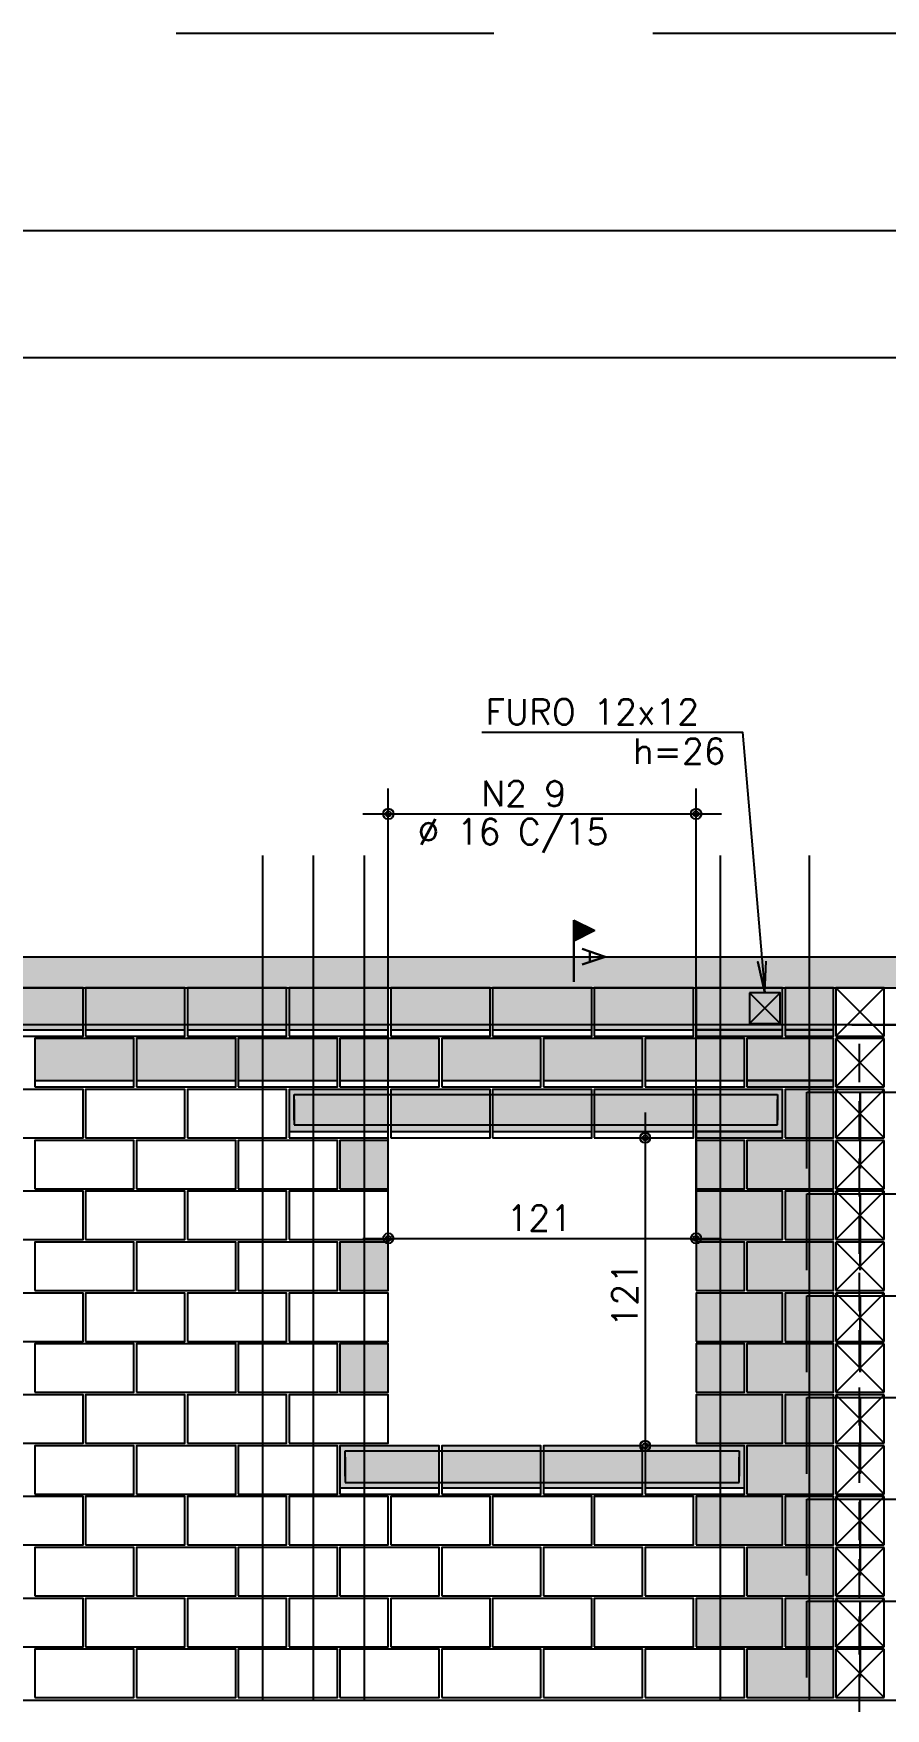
# Model space of a CAD drawing. Extents: x -1.9 to 86, y -1.5 to 61.
# Drawn here: x 11.18 to 17.88, y 47.79 to 60.95 of the extents above; entities that cross this region are included whole.
import ezdxf

# ---------------------------------------------------------------- set-up
doc = ezdxf.new("R2010")
doc.units = 0
doc.header["$MEASUREMENT"] = 0
doc.linetypes.add('ESTILO_TQS_0001', pattern=[0.45, 0.3, -0.15])
doc.linetypes.add('HIDDEN', pattern=[0.375, 0.25, -0.125])
doc.layers.get('0').update_dxf_attribs({"linetype": 'CONTINUOUS'})
doc.layers.get('Defpoints').update_dxf_attribs({"linetype": 'CONTINUOUS'})
for name, color, linetype in [('ARQ_FOLHA', 7, 'CONTINUOUS'), ('PENA_01', 1, 'CONTINUOUS'), ('PENA_02', 2, 'CONTINUOUS'), ('PENA_03', 3, 'CONTINUOUS'), ('PENA_05', 5, 'CONTINUOUS'), ('PENA_09', 254, 'CONTINUOUS'), ('PENA_11', 252, 'CONTINUOUS'), ('PENA_21', 100, 'CONTINUOUS'), ('PENA_23', 50, 'CONTINUOUS')]:
    doc.layers.add(name, color=color, linetype=linetype)
doc.styles.get("Standard").update_dxf_attribs({"font": 'ROMANS.SHX'})

# ---------------------------------------------------------------- blocks, each defined once
blk = doc.blocks.new('FOLHA A1 - 841 X 594')
at = {"layer": 'ARQ_FOLHA', "color": 1}
for points in [[(-841, 0), (0, 0), (0, 594), (-841, 594)], [(-816, 10), (-10, 10), (-10, 584), (-816, 584)]]:
    blk.add_lwpolyline(points, close=True, dxfattribs=at)
at = {"layer": 'Defpoints', "color": 8, "linetype": 'HIDDEN', "ltscale": 100}
blk.add_lwpolyline([(-860.5, 609.5), (-860.5, -15.5), (19.5, -15.5), (19.5, 609.5)], close=True, dxfattribs=at)
blk = doc.blocks.new('*U24')
blk.add_blockref('FOLHA A1 - 841 X 594', (0, 0))

msp = doc.modelspace()

# ---------------------------------------------------------------- linework, layer by layer
at = {"layer": 'PENA_01', "linetype": 'Continuous'}
for p, q in [((13.969264, 51.651785), (13.969264, 55.018468)), ((16.389264, 51.671785), (16.389264, 55.018468)), ((13.769264, 54.818468), (16.589264, 54.818468)), ((16.809674, 53.411785), (17.049674, 53.171785)), ((17.049674, 53.411785), (16.809674, 53.171785)), ((10.789264, 53.121785), (11.569264, 53.121785)), ((11.589264, 53.121785), (12.369264, 53.121785)), ((12.389264, 53.121785), (13.169264, 53.121785)), ((13.189264, 53.121785), (13.969264, 53.121785)), ((13.989264, 53.121785), (14.769264, 53.121785)), ((14.789264, 53.121785), (15.569264, 53.121785)), ((15.589264, 53.121785), (16.369264, 53.121785)), ((16.389674, 53.121785), (17.069674, 53.121785)), ((17.089264, 53.121785), (17.469264, 53.121785)), ((11.189264, 52.721785), (11.969264, 52.721785)), ((11.989264, 52.721785), (12.769264, 52.721785)), ((12.789264, 52.721785), (13.569264, 52.721785)), ((13.589264, 52.721785), (14.369264, 52.721785)), ((14.389264, 52.721785), (15.169264, 52.721785)), ((15.189264, 52.721785), (15.969264, 52.721785)), ((15.989264, 52.721785), (16.769264, 52.721785)), ((16.789674, 52.721785), (17.469674, 52.721785)), ((15.989264, 52.471785), (15.989264, 49.651785)), ((13.189264, 52.321785), (13.969264, 52.321785)), ((13.989264, 52.321785), (14.769264, 52.321785)), ((14.789264, 52.321785), (15.569264, 52.321785)), ((15.589264, 52.321785), (16.369264, 52.321785)), ((16.179264, 52.271785), (16.189264, 52.271785)), ((16.389674, 52.321785), (17.069674, 52.321785)), ((13.969264, 51.461785), (13.969264, 51.682034)), ((16.389264, 51.461785), (16.389264, 51.682034)), ((13.769264, 51.482034), (16.589264, 51.482034)), ((13.589264, 49.521785), (14.369264, 49.521785)), ((14.389264, 49.521785), (15.169264, 49.521785)), ((15.189264, 49.521785), (15.969264, 49.521785)), ((15.989264, 49.521785), (16.769264, 49.521785))]:
    msp.add_line(p, q, dxfattribs=at)
at = {"layer": 'PENA_01', "linetype": 'ESTILO_TQS_0001'}
msp.add_line((17.67164, 53.010391), (17.67164, 40.128059), dxfattribs=at)
at = {"layer": 'PENA_01', "linetype": 'Continuous'}
msp.add_lwpolyline([(16.809674, 53.411785), (16.809674, 53.171785), (17.049674, 53.171785), (17.049674, 53.411785), (16.809674, 53.411785)], dxfattribs=at)
at = {"layer": 'PENA_02', "linetype": 'Continuous'}
for p, q in [((17.869264, 53.451785), (17.489264, 53.451785)), ((17.489264, 53.451785), (17.489264, 53.071785)), ((17.869264, 53.071785), (17.869264, 53.451785)), ((17.489264, 53.071785), (17.869264, 53.071785)), ((17.869264, 53.051785), (17.489264, 53.051785)), ((17.489264, 53.051785), (17.489264, 52.671785)), ((17.869264, 52.671785), (17.869264, 53.051785)), ((17.489264, 52.671785), (17.869264, 52.671785)), ((17.869264, 52.651785), (17.489264, 52.651785)), ((17.489264, 52.651785), (17.489264, 52.271785)), ((17.869264, 52.271785), (17.869264, 52.651785)), ((17.489264, 52.271785), (17.869264, 52.271785)), ((17.869264, 52.251785), (17.489264, 52.251785)), ((17.489264, 52.251785), (17.489264, 51.871785)), ((17.869264, 51.871785), (17.869264, 52.251785)), ((17.489264, 51.871785), (17.869264, 51.871785)), ((17.869264, 51.851785), (17.489264, 51.851785)), ((17.489264, 51.851785), (17.489264, 51.471785)), ((17.869264, 51.471785), (17.869264, 51.851785)), ((17.489264, 51.471785), (17.869264, 51.471785)), ((17.869264, 51.451785), (17.489264, 51.451785)), ((17.489264, 51.451785), (17.489264, 51.071785)), ((17.869264, 51.071785), (17.869264, 51.451785)), ((17.489264, 51.071785), (17.869264, 51.071785)), ((17.869264, 51.051785), (17.489264, 51.051785)), ((17.489264, 51.051785), (17.489264, 50.671785)), ((17.869264, 50.671785), (17.869264, 51.051785)), ((17.489264, 50.671785), (17.869264, 50.671785)), ((17.869264, 50.651785), (17.489264, 50.651785)), ((17.489264, 50.651785), (17.489264, 50.271785)), ((17.869264, 50.271785), (17.869264, 50.651785)), ((17.489264, 50.271785), (17.869264, 50.271785)), ((17.869264, 50.251785), (17.489264, 50.251785)), ((17.489264, 50.251785), (17.489264, 49.871785)), ((17.869264, 49.871785), (17.869264, 50.251785)), ((17.489264, 49.871785), (17.869264, 49.871785)), ((17.869264, 49.851785), (17.489264, 49.851785)), ((17.489264, 49.851785), (17.489264, 49.471785)), ((17.869264, 49.471785), (17.869264, 49.851785)), ((17.489264, 49.471785), (17.869264, 49.471785)), ((17.869264, 49.451785), (17.489264, 49.451785)), ((17.489264, 49.451785), (17.489264, 49.071785)), ((17.869264, 49.071785), (17.869264, 49.451785)), ((17.489264, 49.071785), (17.869264, 49.071785)), ((17.869264, 49.051785), (17.489264, 49.051785)), ((17.489264, 49.051785), (17.489264, 48.671785)), ((17.869264, 48.671785), (17.869264, 49.051785)), ((17.489264, 48.671785), (17.869264, 48.671785)), ((17.869264, 48.651785), (17.489264, 48.651785)), ((17.489264, 48.651785), (17.489264, 48.271785)), ((17.869264, 48.271785), (17.869264, 48.651785)), ((17.489264, 48.271785), (17.869264, 48.271785)), ((17.869264, 48.251785), (17.489264, 48.251785)), ((17.489264, 48.251785), (17.489264, 47.871785)), ((17.869264, 47.871785), (17.869264, 48.251785)), ((6.789264, 47.851785), (28.569264, 47.851785)), ((17.489264, 47.871785), (17.869264, 47.871785))]:
    msp.add_line(p, q, dxfattribs=at)
for points in [[(6.789264, 53.451785), (28.569264, 53.451785), (28.569264, 53.691785), (6.789264, 53.691785), (6.789264, 53.451785)], [(10.789264, 53.071785), (11.569264, 53.071785), (11.569264, 53.451785), (10.789264, 53.451785), (10.789264, 53.071785)], [(11.589264, 53.071785), (12.369264, 53.071785), (12.369264, 53.451785), (11.589264, 53.451785), (11.589264, 53.071785)], [(12.389264, 53.071785), (13.169264, 53.071785), (13.169264, 53.451785), (12.389264, 53.451785), (12.389264, 53.071785)], [(13.189264, 53.071785), (13.969264, 53.071785), (13.969264, 53.451785), (13.189264, 53.451785), (13.189264, 53.071785)], [(13.989264, 53.071785), (14.769264, 53.071785), (14.769264, 53.451785), (13.989264, 53.451785), (13.989264, 53.071785)], [(14.789264, 53.071785), (15.569264, 53.071785), (15.569264, 53.451785), (14.789264, 53.451785), (14.789264, 53.071785)], [(15.589264, 53.071785), (16.369264, 53.071785), (16.369264, 53.451785), (15.589264, 53.451785), (15.589264, 53.071785)], [(16.389674, 53.071785), (17.069674, 53.071785), (17.069674, 53.451785), (16.389674, 53.451785), (16.389674, 53.071785)], [(17.089264, 53.071785), (17.469264, 53.071785), (17.469264, 53.451785), (17.089264, 53.451785), (17.089264, 53.071785)], [(11.189264, 52.671785), (11.969264, 52.671785), (11.969264, 53.051785), (11.189264, 53.051785), (11.189264, 52.671785)], [(11.989264, 52.671785), (12.769264, 52.671785), (12.769264, 53.051785), (11.989264, 53.051785), (11.989264, 52.671785)], [(12.789264, 52.671785), (13.569264, 52.671785), (13.569264, 53.051785), (12.789264, 53.051785), (12.789264, 52.671785)], [(13.589264, 52.671785), (14.369264, 52.671785), (14.369264, 53.051785), (13.589264, 53.051785), (13.589264, 52.671785)], [(14.389264, 52.671785), (15.169264, 52.671785), (15.169264, 53.051785), (14.389264, 53.051785), (14.389264, 52.671785)], [(15.189264, 52.671785), (15.969264, 52.671785), (15.969264, 53.051785), (15.189264, 53.051785), (15.189264, 52.671785)], [(15.989264, 52.671785), (16.769264, 52.671785), (16.769264, 53.051785), (15.989264, 53.051785), (15.989264, 52.671785)], [(16.789674, 52.671785), (17.469674, 52.671785), (17.469674, 53.051785), (16.789674, 53.051785), (16.789674, 52.671785)], [(10.789264, 52.271785), (11.569264, 52.271785), (11.569264, 52.651785), (10.789264, 52.651785), (10.789264, 52.271785)], [(11.589264, 52.271785), (12.369264, 52.271785), (12.369264, 52.651785), (11.589264, 52.651785), (11.589264, 52.271785)], [(12.389264, 52.271785), (13.169264, 52.271785), (13.169264, 52.651785), (12.389264, 52.651785), (12.389264, 52.271785)], [(13.189264, 52.271785), (13.969264, 52.271785), (13.969264, 52.651785), (13.189264, 52.651785), (13.189264, 52.271785)], [(13.989264, 52.271785), (14.769264, 52.271785), (14.769264, 52.651785), (13.989264, 52.651785), (13.989264, 52.271785)], [(14.789264, 52.271785), (15.569264, 52.271785), (15.569264, 52.651785), (14.789264, 52.651785), (14.789264, 52.271785)], [(15.589264, 52.271785), (16.369264, 52.271785), (16.369264, 52.651785), (15.589264, 52.651785), (15.589264, 52.271785)], [(16.389674, 52.271785), (17.069674, 52.271785), (17.069674, 52.651785), (16.389674, 52.651785), (16.389674, 52.271785)], [(17.088853, 52.271785), (17.468853, 52.271785), (17.468853, 52.651785), (17.088853, 52.651785), (17.088853, 52.271785)], [(11.189264, 51.871785), (11.969264, 51.871785), (11.969264, 52.251785), (11.189264, 52.251785), (11.189264, 51.871785)], [(11.989264, 51.871785), (12.769264, 51.871785), (12.769264, 52.251785), (11.989264, 52.251785), (11.989264, 51.871785)], [(12.789264, 51.871785), (13.569264, 51.871785), (13.569264, 52.251785), (12.789264, 52.251785), (12.789264, 51.871785)], [(13.589264, 51.871785), (13.969264, 51.871785), (13.969264, 52.251785), (13.589264, 52.251785), (13.589264, 51.871785)], [(16.389264, 51.871785), (16.769264, 51.871785), (16.769264, 52.251785), (16.389264, 52.251785), (16.389264, 51.871785)], [(16.789674, 51.871785), (17.469674, 51.871785), (17.469674, 52.251785), (16.789674, 52.251785), (16.789674, 51.871785)], [(10.789264, 51.471785), (11.569264, 51.471785), (11.569264, 51.851785), (10.789264, 51.851785), (10.789264, 51.471785)], [(11.589264, 51.471785), (12.369264, 51.471785), (12.369264, 51.851785), (11.589264, 51.851785), (11.589264, 51.471785)], [(12.389264, 51.471785), (13.169264, 51.471785), (13.169264, 51.851785), (12.389264, 51.851785), (12.389264, 51.471785)], [(13.189264, 51.471785), (13.969264, 51.471785), (13.969264, 51.851785), (13.189264, 51.851785), (13.189264, 51.471785)], [(16.389674, 51.471785), (17.069674, 51.471785), (17.069674, 51.851785), (16.389674, 51.851785), (16.389674, 51.471785)], [(17.088853, 51.471785), (17.468853, 51.471785), (17.468853, 51.851785), (17.088853, 51.851785), (17.088853, 51.471785)], [(11.189264, 51.071785), (11.969264, 51.071785), (11.969264, 51.451785), (11.189264, 51.451785), (11.189264, 51.071785)], [(11.989264, 51.071785), (12.769264, 51.071785), (12.769264, 51.451785), (11.989264, 51.451785), (11.989264, 51.071785)], [(12.789264, 51.071785), (13.569264, 51.071785), (13.569264, 51.451785), (12.789264, 51.451785), (12.789264, 51.071785)], [(13.589264, 51.071785), (13.969264, 51.071785), (13.969264, 51.451785), (13.589264, 51.451785), (13.589264, 51.071785)], [(16.389264, 51.071785), (16.769264, 51.071785), (16.769264, 51.451785), (16.389264, 51.451785), (16.389264, 51.071785)], [(16.789674, 51.071785), (17.469674, 51.071785), (17.469674, 51.451785), (16.789674, 51.451785), (16.789674, 51.071785)], [(10.789264, 50.671785), (11.569264, 50.671785), (11.569264, 51.051785), (10.789264, 51.051785), (10.789264, 50.671785)], [(11.589264, 50.671785), (12.369264, 50.671785), (12.369264, 51.051785), (11.589264, 51.051785), (11.589264, 50.671785)], [(12.389264, 50.671785), (13.169264, 50.671785), (13.169264, 51.051785), (12.389264, 51.051785), (12.389264, 50.671785)], [(13.189264, 50.671785), (13.969264, 50.671785), (13.969264, 51.051785), (13.189264, 51.051785), (13.189264, 50.671785)], [(16.389674, 50.671785), (17.069674, 50.671785), (17.069674, 51.051785), (16.389674, 51.051785), (16.389674, 50.671785)], [(17.088853, 50.671785), (17.468853, 50.671785), (17.468853, 51.051785), (17.088853, 51.051785), (17.088853, 50.671785)], [(11.189264, 50.271785), (11.969264, 50.271785), (11.969264, 50.651785), (11.189264, 50.651785), (11.189264, 50.271785)], [(11.989264, 50.271785), (12.769264, 50.271785), (12.769264, 50.651785), (11.989264, 50.651785), (11.989264, 50.271785)], [(12.789264, 50.271785), (13.569264, 50.271785), (13.569264, 50.651785), (12.789264, 50.651785), (12.789264, 50.271785)], [(13.589264, 50.271785), (13.969264, 50.271785), (13.969264, 50.651785), (13.589264, 50.651785), (13.589264, 50.271785)], [(16.389264, 50.271785), (16.769264, 50.271785), (16.769264, 50.651785), (16.389264, 50.651785), (16.389264, 50.271785)], [(16.789674, 50.271785), (17.469674, 50.271785), (17.469674, 50.651785), (16.789674, 50.651785), (16.789674, 50.271785)], [(10.789264, 49.871785), (11.569264, 49.871785), (11.569264, 50.251785), (10.789264, 50.251785), (10.789264, 49.871785)], [(11.589264, 49.871785), (12.369264, 49.871785), (12.369264, 50.251785), (11.589264, 50.251785), (11.589264, 49.871785)], [(12.389264, 49.871785), (13.169264, 49.871785), (13.169264, 50.251785), (12.389264, 50.251785), (12.389264, 49.871785)], [(13.189264, 49.871785), (13.969264, 49.871785), (13.969264, 50.251785), (13.189264, 50.251785), (13.189264, 49.871785)], [(16.389674, 49.871785), (17.069674, 49.871785), (17.069674, 50.251785), (16.389674, 50.251785), (16.389674, 49.871785)], [(17.088853, 49.871785), (17.468853, 49.871785), (17.468853, 50.251785), (17.088853, 50.251785), (17.088853, 49.871785)], [(11.189264, 49.471785), (11.969264, 49.471785), (11.969264, 49.851785), (11.189264, 49.851785), (11.189264, 49.471785)], [(11.989264, 49.471785), (12.769264, 49.471785), (12.769264, 49.851785), (11.989264, 49.851785), (11.989264, 49.471785)], [(12.789264, 49.471785), (13.569264, 49.471785), (13.569264, 49.851785), (12.789264, 49.851785), (12.789264, 49.471785)], [(13.589264, 49.471785), (14.369264, 49.471785), (14.369264, 49.851785), (13.589264, 49.851785), (13.589264, 49.471785)], [(14.389264, 49.471785), (15.169264, 49.471785), (15.169264, 49.851785), (14.389264, 49.851785), (14.389264, 49.471785)], [(15.189264, 49.471785), (15.969264, 49.471785), (15.969264, 49.851785), (15.189264, 49.851785), (15.189264, 49.471785)], [(15.989264, 49.471785), (16.769264, 49.471785), (16.769264, 49.851785), (15.989264, 49.851785), (15.989264, 49.471785)], [(16.789674, 49.471785), (17.469674, 49.471785), (17.469674, 49.851785), (16.789674, 49.851785), (16.789674, 49.471785)], [(10.789264, 49.071785), (11.569264, 49.071785), (11.569264, 49.451785), (10.789264, 49.451785), (10.789264, 49.071785)], [(11.589264, 49.071785), (12.369264, 49.071785), (12.369264, 49.451785), (11.589264, 49.451785), (11.589264, 49.071785)], [(12.389264, 49.071785), (13.169264, 49.071785), (13.169264, 49.451785), (12.389264, 49.451785), (12.389264, 49.071785)], [(13.189264, 49.071785), (13.969264, 49.071785), (13.969264, 49.451785), (13.189264, 49.451785), (13.189264, 49.071785)], [(13.989264, 49.071785), (14.769264, 49.071785), (14.769264, 49.451785), (13.989264, 49.451785), (13.989264, 49.071785)], [(14.789264, 49.071785), (15.569264, 49.071785), (15.569264, 49.451785), (14.789264, 49.451785), (14.789264, 49.071785)], [(15.589264, 49.071785), (16.369264, 49.071785), (16.369264, 49.451785), (15.589264, 49.451785), (15.589264, 49.071785)], [(16.389674, 49.071785), (17.069674, 49.071785), (17.069674, 49.451785), (16.389674, 49.451785), (16.389674, 49.071785)], [(17.088853, 49.071785), (17.468853, 49.071785), (17.468853, 49.451785), (17.088853, 49.451785), (17.088853, 49.071785)], [(11.189264, 48.671785), (11.969264, 48.671785), (11.969264, 49.051785), (11.189264, 49.051785), (11.189264, 48.671785)], [(11.989264, 48.671785), (12.769264, 48.671785), (12.769264, 49.051785), (11.989264, 49.051785), (11.989264, 48.671785)], [(12.789264, 48.671785), (13.569264, 48.671785), (13.569264, 49.051785), (12.789264, 49.051785), (12.789264, 48.671785)], [(13.589264, 48.671785), (14.369264, 48.671785), (14.369264, 49.051785), (13.589264, 49.051785), (13.589264, 48.671785)], [(14.389264, 48.671785), (15.169264, 48.671785), (15.169264, 49.051785), (14.389264, 49.051785), (14.389264, 48.671785)], [(15.189264, 48.671785), (15.969264, 48.671785), (15.969264, 49.051785), (15.189264, 49.051785), (15.189264, 48.671785)], [(15.989264, 48.671785), (16.769264, 48.671785), (16.769264, 49.051785), (15.989264, 49.051785), (15.989264, 48.671785)], [(16.789674, 48.671785), (17.469674, 48.671785), (17.469674, 49.051785), (16.789674, 49.051785), (16.789674, 48.671785)], [(10.789264, 48.271785), (11.569264, 48.271785), (11.569264, 48.651785), (10.789264, 48.651785), (10.789264, 48.271785)], [(11.589264, 48.271785), (12.369264, 48.271785), (12.369264, 48.651785), (11.589264, 48.651785), (11.589264, 48.271785)], [(12.389264, 48.271785), (13.169264, 48.271785), (13.169264, 48.651785), (12.389264, 48.651785), (12.389264, 48.271785)], [(13.189264, 48.271785), (13.969264, 48.271785), (13.969264, 48.651785), (13.189264, 48.651785), (13.189264, 48.271785)], [(13.989264, 48.271785), (14.769264, 48.271785), (14.769264, 48.651785), (13.989264, 48.651785), (13.989264, 48.271785)], [(14.789264, 48.271785), (15.569264, 48.271785), (15.569264, 48.651785), (14.789264, 48.651785), (14.789264, 48.271785)], [(15.589264, 48.271785), (16.369264, 48.271785), (16.369264, 48.651785), (15.589264, 48.651785), (15.589264, 48.271785)], [(16.389674, 48.271785), (17.069674, 48.271785), (17.069674, 48.651785), (16.389674, 48.651785), (16.389674, 48.271785)], [(17.088853, 48.271785), (17.468853, 48.271785), (17.468853, 48.651785), (17.088853, 48.651785), (17.088853, 48.271785)], [(11.189264, 47.871785), (11.969264, 47.871785), (11.969264, 48.251785), (11.189264, 48.251785), (11.189264, 47.871785)], [(11.989264, 47.871785), (12.769264, 47.871785), (12.769264, 48.251785), (11.989264, 48.251785), (11.989264, 47.871785)], [(12.789264, 47.871785), (13.569264, 47.871785), (13.569264, 48.251785), (12.789264, 48.251785), (12.789264, 47.871785)], [(13.589264, 47.871785), (14.369264, 47.871785), (14.369264, 48.251785), (13.589264, 48.251785), (13.589264, 47.871785)], [(14.389264, 47.871785), (15.169264, 47.871785), (15.169264, 48.251785), (14.389264, 48.251785), (14.389264, 47.871785)], [(15.189264, 47.871785), (15.969264, 47.871785), (15.969264, 48.251785), (15.189264, 48.251785), (15.189264, 47.871785)], [(15.989264, 47.871785), (16.769264, 47.871785), (16.769264, 48.251785), (15.989264, 48.251785), (15.989264, 47.871785)], [(16.789674, 47.871785), (17.469674, 47.871785), (17.469674, 48.251785), (16.789674, 48.251785), (16.789674, 47.871785)]]:
    msp.add_lwpolyline(points, dxfattribs=at)
for centre, radius in [((13.969264, 54.818468), 0.041625), ((13.969264, 54.818468), 0.02075), ((16.389264, 54.818468), 0.041625), ((16.389264, 54.818468), 0.02075), ((15.989264, 52.271785), 0.04), ((15.989264, 52.271785), 0.02), ((13.969264, 51.482034), 0.04), ((13.969264, 51.482034), 0.02), ((16.389264, 51.482034), 0.04), ((16.389264, 51.482034), 0.02), ((15.989264, 49.851785), 0.04), ((15.989264, 49.851785), 0.02)]:
    msp.add_circle(centre, radius, dxfattribs=at)
at = {"layer": 'PENA_03', "linetype": 'Continuous'}
for p, q in [((15.427032, 53.497507), (15.427032, 53.983889)), ((15.427032, 53.983889), (15.592965, 53.900923)), ((15.427727, 53.982761), (15.591404, 53.900923)), ((15.427728, 53.982761), (15.427728, 53.819084)), ((15.592965, 53.900923), (15.427727, 53.818304)), ((15.591404, 53.900923), (15.427728, 53.819084)), ((15.439796, 53.977507), (15.439796, 53.824338)), ((15.45256, 53.971125), (15.45256, 53.83072)), ((15.465324, 53.964743), (15.465324, 53.837102)), ((15.478088, 53.958361), (15.478088, 53.843484)), ((15.490852, 53.951979), (15.490852, 53.849866)), ((15.503616, 53.945597), (15.503616, 53.856248)), ((15.51638, 53.939215), (15.51638, 53.86263)), ((15.529144, 53.932833), (15.529144, 53.869012)), ((15.541908, 53.926451), (15.541908, 53.875394)), ((15.554672, 53.920069), (15.554672, 53.881776)), ((15.567437, 53.913687), (15.567437, 53.888158)), ((15.580201, 53.907305), (15.580201, 53.894541)), ((15.427728, 53.818304), (15.427728, 53.497507)), ((17.489264, 53.071785), (17.869264, 53.451785)), ((17.869264, 53.071785), (17.489264, 53.451785)), ((17.489264, 52.671785), (17.869264, 53.051785)), ((17.869264, 52.671785), (17.489264, 53.051785)), ((17.489264, 52.271785), (17.869264, 52.651785)), ((17.869264, 52.271785), (17.489264, 52.651785)), ((15.979264, 52.271785), (15.979264, 52.271785)), ((17.489264, 51.871785), (17.869264, 52.251785)), ((17.869264, 51.871785), (17.489264, 52.251785)), ((17.489264, 51.471785), (17.869264, 51.851785)), ((17.869264, 51.471785), (17.489264, 51.851785)), ((13.969264, 51.451785), (13.969264, 51.451785)), ((16.389264, 51.471785), (16.389264, 51.471785)), ((17.489264, 51.071785), (17.869264, 51.451785)), ((17.869264, 51.071785), (17.489264, 51.451785)), ((13.969264, 51.261785), (13.969264, 51.261785)), ((16.389264, 51.261785), (16.389264, 51.261785)), ((17.489264, 50.671785), (17.869264, 51.051785)), ((17.869264, 50.671785), (17.489264, 51.051785)), ((17.489264, 50.271785), (17.869264, 50.651785)), ((17.869264, 50.271785), (17.489264, 50.651785)), ((17.489264, 49.871785), (17.869264, 50.251785)), ((17.869264, 49.871785), (17.489264, 50.251785)), ((15.989264, 49.851785), (15.989264, 49.851785)), ((17.489264, 49.471785), (17.869264, 49.851785)), ((17.869264, 49.471785), (17.489264, 49.851785)), ((17.489264, 49.071785), (17.869264, 49.451785)), ((17.869264, 49.071785), (17.489264, 49.451785)), ((17.489264, 48.671785), (17.869264, 49.051785)), ((17.869264, 48.671785), (17.489264, 49.051785)), ((17.489264, 48.271785), (17.869264, 48.651785)), ((17.869264, 48.271785), (17.489264, 48.651785)), ((17.489264, 47.871785), (17.869264, 48.251785)), ((17.869264, 47.871785), (17.489264, 48.251785))]:
    msp.add_line(p, q, dxfattribs=at)
msp.add_lwpolyline([(14.705745, 55.460301), (16.754835, 55.460301), (16.929674, 53.411785), (16.876083, 53.655973), (16.929674, 53.411785), (16.94111, 53.661523)], dxfattribs=at)
at = {"layer": 'PENA_05', "linetype": 'Continuous'}
for p, q in [((6.940294, 53.161578), (18.615282, 53.162003)), ((17.615319, 53.161548), (28.46913, 53.161943)), ((13.229264, 52.411785), (13.229264, 52.611785)), ((13.229264, 52.611785), (17.029674, 52.611785)), ((13.229264, 52.57366), (13.229264, 52.37366)), ((17.029674, 52.611785), (17.029674, 52.411785)), ((17.029674, 52.37366), (17.029674, 52.57366)), ((17.259264, 52.030841), (17.259264, 52.630841)), ((17.259264, 52.630841), (17.679264, 52.630841)), ((17.678993, 52.030841), (17.678993, 52.630841)), ((17.678993, 52.630841), (18.098993, 52.630841)), ((17.679264, 52.630841), (17.679264, 52.030841)), ((13.229264, 52.37366), (17.029674, 52.37366)), ((17.259264, 51.230841), (17.259264, 51.830841)), ((17.259264, 51.830841), (17.679264, 51.830841)), ((17.678993, 51.230841), (17.678993, 51.830841)), ((17.678993, 51.830841), (18.098993, 51.830841)), ((17.679264, 51.830841), (17.679264, 51.230841)), ((17.259264, 50.430841), (17.259264, 51.030841)), ((17.259264, 51.030841), (17.679264, 51.030841)), ((17.678993, 50.430841), (17.678993, 51.030841)), ((17.678993, 51.030841), (18.098993, 51.030841)), ((17.679264, 51.030841), (17.679264, 50.430841)), ((17.259264, 49.629975), (17.259264, 50.229975)), ((17.259264, 50.229975), (17.679264, 50.229975)), ((17.678993, 49.629975), (17.678993, 50.229975)), ((17.678993, 50.229975), (18.098993, 50.229975)), ((17.679264, 50.229975), (17.679264, 49.629975)), ((13.629264, 49.611785), (13.629264, 49.811785)), ((13.629264, 49.811785), (16.729264, 49.811785)), ((16.729264, 49.811785), (16.729264, 49.611785)), ((13.629264, 49.761785), (13.629264, 49.561785)), ((16.729264, 49.561785), (16.729264, 49.761785)), ((13.629264, 49.561785), (16.729264, 49.561785)), ((17.259264, 48.830841), (17.259264, 49.430841)), ((17.259264, 49.430841), (17.679264, 49.430841)), ((17.678993, 48.830841), (17.678993, 49.430841)), ((17.678993, 49.430841), (18.098993, 49.430841)), ((17.679264, 49.430841), (17.679264, 48.830841)), ((17.259264, 48.030841), (17.259264, 48.630841)), ((17.259264, 48.630841), (17.679264, 48.630841)), ((17.678993, 48.030841), (17.678993, 48.630841)), ((17.678993, 48.630841), (18.098993, 48.630841)), ((17.679264, 48.630841), (17.679264, 48.030841))]:
    msp.add_line(p, q, dxfattribs=at)
for points in [[(12.979264, 54.491785), (12.979264, 47.851785)], [(13.379264, 54.491785), (13.379264, 47.851785)], [(13.779264, 54.491785), (13.779264, 47.851785)], [(16.579264, 54.491785), (16.579264, 47.851785)], [(17.279674, 54.491785), (17.279674, 47.851785)]]:
    msp.add_lwpolyline(points, dxfattribs=at)
at = {"layer": 'PENA_09', "linetype": 'Continuous'}
for points in [[(10.789264, 53.121785), (11.569264, 53.121785), (11.569264, 53.451785), (10.789264, 53.451785), (10.789264, 53.121785)], [(11.589264, 53.121785), (12.369264, 53.121785), (12.369264, 53.451785), (11.589264, 53.451785), (11.589264, 53.121785)], [(12.389264, 53.121785), (13.169264, 53.121785), (13.169264, 53.451785), (12.389264, 53.451785), (12.389264, 53.121785)], [(13.189264, 53.121785), (13.969264, 53.121785), (13.969264, 53.451785), (13.189264, 53.451785), (13.189264, 53.121785)], [(13.989264, 53.121785), (14.769264, 53.121785), (14.769264, 53.451785), (13.989264, 53.451785), (13.989264, 53.121785)], [(14.789264, 53.121785), (15.569264, 53.121785), (15.569264, 53.451785), (14.789264, 53.451785), (14.789264, 53.121785)], [(15.589264, 53.121785), (16.369264, 53.121785), (16.369264, 53.451785), (15.589264, 53.451785), (15.589264, 53.121785)], [(16.389674, 53.121785), (17.069674, 53.121785), (17.069674, 53.451785), (16.389674, 53.451785), (16.389674, 53.121785)], [(17.089264, 53.121785), (17.469264, 53.121785), (17.469264, 53.451785), (17.089264, 53.451785), (17.089264, 53.121785)], [(11.189264, 52.721785), (11.969264, 52.721785), (11.969264, 53.051785), (11.189264, 53.051785), (11.189264, 52.721785)], [(11.989264, 52.721785), (12.769264, 52.721785), (12.769264, 53.051785), (11.989264, 53.051785), (11.989264, 52.721785)], [(12.789264, 52.721785), (13.569264, 52.721785), (13.569264, 53.051785), (12.789264, 53.051785), (12.789264, 52.721785)], [(13.589264, 52.721785), (14.369264, 52.721785), (14.369264, 53.051785), (13.589264, 53.051785), (13.589264, 52.721785)], [(14.389264, 52.721785), (15.169264, 52.721785), (15.169264, 53.051785), (14.389264, 53.051785), (14.389264, 52.721785)], [(15.189264, 52.721785), (15.969264, 52.721785), (15.969264, 53.051785), (15.189264, 53.051785), (15.189264, 52.721785)], [(15.989264, 52.721785), (16.769264, 52.721785), (16.769264, 53.051785), (15.989264, 53.051785), (15.989264, 52.721785)], [(16.789674, 52.721785), (17.469674, 52.721785), (17.469674, 53.051785), (16.789674, 53.051785), (16.789674, 52.721785)], [(13.189264, 52.321785), (13.969264, 52.321785), (13.969264, 52.651785), (13.189264, 52.651785), (13.189264, 52.321785)], [(13.989264, 52.321785), (14.769264, 52.321785), (14.769264, 52.651785), (13.989264, 52.651785), (13.989264, 52.321785)], [(14.789264, 52.321785), (15.569264, 52.321785), (15.569264, 52.651785), (14.789264, 52.651785), (14.789264, 52.321785)], [(15.589264, 52.321785), (16.369264, 52.321785), (16.369264, 52.651785), (15.589264, 52.651785), (15.589264, 52.321785)], [(16.389674, 52.321785), (17.069674, 52.321785), (17.069674, 52.651785), (16.389674, 52.651785), (16.389674, 52.321785)], [(13.589264, 49.521785), (14.369264, 49.521785), (14.369264, 49.851785), (13.589264, 49.851785), (13.589264, 49.521785)], [(14.389264, 49.521785), (15.169264, 49.521785), (15.169264, 49.851785), (14.389264, 49.851785), (14.389264, 49.521785)], [(15.189264, 49.521785), (15.969264, 49.521785), (15.969264, 49.851785), (15.189264, 49.851785), (15.189264, 49.521785)], [(15.989264, 49.521785), (16.769264, 49.521785), (16.769264, 49.851785), (15.989264, 49.851785), (15.989264, 49.521785)]]:
    msp.add_lwpolyline(points, dxfattribs=at)
for points in [[(10.789264, 53.121785), (11.569264, 53.121785), (11.569264, 53.451785)], [(10.789264, 53.121785), (11.569264, 53.451785), (10.789264, 53.451785)], [(11.589264, 53.121785), (12.369264, 53.121785), (12.369264, 53.451785)], [(11.589264, 53.121785), (12.369264, 53.451785), (11.589264, 53.451785)], [(11.589264, 53.121785), (11.589264, 53.451785), (11.589264, 53.121785)], [(12.389264, 53.121785), (13.169264, 53.121785), (13.169264, 53.451785)], [(12.389264, 53.121785), (13.169264, 53.451785), (12.389264, 53.451785)], [(12.389264, 53.121785), (12.389264, 53.451785), (12.389264, 53.121785)], [(13.189264, 53.121785), (13.969264, 53.121785), (13.969264, 53.451785)], [(13.189264, 53.121785), (13.969264, 53.451785), (13.189264, 53.451785)], [(13.189264, 53.121785), (13.189264, 53.451785), (13.189264, 53.121785)], [(13.989264, 53.121785), (14.769264, 53.121785), (14.769264, 53.451785)], [(13.989264, 53.121785), (14.769264, 53.451785), (13.989264, 53.451785)], [(13.989264, 53.121785), (13.989264, 53.451785), (13.989264, 53.121785)], [(14.789264, 53.121785), (15.569264, 53.121785), (15.569264, 53.451785)], [(14.789264, 53.121785), (15.569264, 53.451785), (14.789264, 53.451785)], [(14.789264, 53.121785), (14.789264, 53.451785), (14.789264, 53.121785)], [(15.589264, 53.121785), (16.369264, 53.121785), (16.369264, 53.451785)], [(15.589264, 53.121785), (16.369264, 53.451785), (15.589264, 53.451785)], [(15.589264, 53.121785), (15.589264, 53.451785), (15.589264, 53.121785)], [(16.389674, 53.121785), (17.069674, 53.121785), (17.069674, 53.451785)], [(16.389674, 53.121785), (17.069674, 53.451785), (16.389674, 53.451785)], [(16.389674, 53.121785), (16.389674, 53.451785), (16.389674, 53.121785)], [(17.089264, 53.121785), (17.469264, 53.121785), (17.469264, 53.451785)], [(17.089264, 53.121785), (17.469264, 53.451785), (17.089264, 53.451785)], [(17.089264, 53.121785), (17.089264, 53.451785), (17.089264, 53.121785)], [(11.189264, 52.721785), (11.969264, 52.721785), (11.969264, 53.051785)], [(11.189264, 52.721785), (11.969264, 53.051785), (11.189264, 53.051785)], [(11.189264, 52.721785), (11.189264, 53.051785), (11.189264, 52.721785)], [(11.989264, 52.721785), (12.769264, 52.721785), (12.769264, 53.051785)], [(11.989264, 52.721785), (12.769264, 53.051785), (11.989264, 53.051785)], [(11.989264, 52.721785), (11.989264, 53.051785), (11.989264, 52.721785)], [(12.789264, 52.721785), (13.569264, 52.721785), (13.569264, 53.051785)], [(12.789264, 52.721785), (13.569264, 53.051785), (12.789264, 53.051785)], [(12.789264, 52.721785), (12.789264, 53.051785), (12.789264, 52.721785)], [(13.589264, 52.721785), (14.369264, 52.721785), (14.369264, 53.051785)], [(13.589264, 52.721785), (14.369264, 53.051785), (13.589264, 53.051785)], [(13.589264, 52.721785), (13.589264, 53.051785), (13.589264, 52.721785)], [(14.389264, 52.721785), (15.169264, 52.721785), (15.169264, 53.051785)], [(14.389264, 52.721785), (15.169264, 53.051785), (14.389264, 53.051785)], [(14.389264, 52.721785), (14.389264, 53.051785), (14.389264, 52.721785)], [(15.189264, 52.721785), (15.969264, 52.721785), (15.969264, 53.051785)], [(15.189264, 52.721785), (15.969264, 53.051785), (15.189264, 53.051785)], [(15.189264, 52.721785), (15.189264, 53.051785), (15.189264, 52.721785)], [(15.989264, 52.721785), (16.769264, 52.721785), (16.769264, 53.051785)], [(15.989264, 52.721785), (16.769264, 53.051785), (15.989264, 53.051785)], [(15.989264, 52.721785), (15.989264, 53.051785), (15.989264, 52.721785)], [(16.789674, 52.721785), (17.469674, 52.721785), (17.469674, 53.051785)], [(16.789674, 52.721785), (17.469674, 53.051785), (16.789674, 53.051785)], [(16.789674, 52.721785), (16.789674, 53.051785), (16.789674, 52.721785)], [(13.189264, 52.321785), (13.969264, 52.321785), (13.969264, 52.651785)], [(13.189264, 52.321785), (13.969264, 52.651785), (13.189264, 52.651785)], [(13.189264, 52.321785), (13.189264, 52.651785), (13.189264, 52.321785)], [(13.989264, 52.321785), (14.769264, 52.321785), (14.769264, 52.651785)], [(13.989264, 52.321785), (14.769264, 52.651785), (13.989264, 52.651785)], [(13.989264, 52.321785), (13.989264, 52.651785), (13.989264, 52.321785)], [(14.789264, 52.321785), (15.569264, 52.321785), (15.569264, 52.651785)], [(14.789264, 52.321785), (15.569264, 52.651785), (14.789264, 52.651785)], [(14.789264, 52.321785), (14.789264, 52.651785), (14.789264, 52.321785)], [(15.589264, 52.321785), (16.369264, 52.321785), (16.369264, 52.651785)], [(15.589264, 52.321785), (16.369264, 52.651785), (15.589264, 52.651785)], [(15.589264, 52.321785), (15.589264, 52.651785), (15.589264, 52.321785)], [(16.389674, 52.321785), (17.069674, 52.321785), (17.069674, 52.651785)], [(16.389674, 52.321785), (17.069674, 52.651785), (16.389674, 52.651785)], [(16.389674, 52.321785), (16.389674, 52.651785), (16.389674, 52.321785)], [(13.589264, 49.521785), (14.369264, 49.521785), (14.369264, 49.851785)], [(13.589264, 49.521785), (14.369264, 49.851785), (13.589264, 49.851785)], [(13.589264, 49.521785), (13.589264, 49.851785), (13.589264, 49.521785)], [(14.389264, 49.521785), (15.169264, 49.521785), (15.169264, 49.851785)], [(14.389264, 49.521785), (15.169264, 49.851785), (14.389264, 49.851785)], [(14.389264, 49.521785), (14.389264, 49.851785), (14.389264, 49.521785)], [(15.189264, 49.521785), (15.969264, 49.521785), (15.969264, 49.851785)], [(15.189264, 49.521785), (15.969264, 49.851785), (15.189264, 49.851785)], [(15.189264, 49.521785), (15.189264, 49.851785), (15.189264, 49.521785)], [(15.989264, 49.521785), (16.769264, 49.521785), (16.769264, 49.851785)], [(15.989264, 49.521785), (16.769264, 49.851785), (15.989264, 49.851785)], [(15.989264, 49.521785), (15.989264, 49.851785), (15.989264, 49.521785)]]:
    msp.add_solid(points, dxfattribs=at)
at = {"layer": 'PENA_11', "linetype": 'Continuous'}
for points in [[(6.789264, 53.451785), (28.569264, 53.451785), (28.569264, 53.691785)], [(6.789264, 53.451785), (28.569264, 53.691785), (6.789264, 53.691785)]]:
    msp.add_solid(points, dxfattribs=at)
at = {"layer": 'PENA_21', "linetype": 'Continuous'}
for points in [[(16.389674, 53.071785), (17.069674, 53.071785), (17.069674, 53.121785), (16.389674, 53.121785), (16.389674, 53.071785)], [(16.789674, 52.671785), (17.469674, 52.671785), (17.469674, 52.721785), (16.789674, 52.721785), (16.789674, 52.671785)], [(16.389674, 52.271785), (17.069674, 52.271785), (17.069674, 52.321785), (16.389674, 52.321785), (16.389674, 52.271785)], [(16.789674, 51.871785), (17.469674, 51.871785), (17.469674, 52.251785), (16.789674, 52.251785), (16.789674, 51.871785)], [(16.389674, 51.471785), (17.069674, 51.471785), (17.069674, 51.851785), (16.389674, 51.851785), (16.389674, 51.471785)], [(16.789674, 51.071785), (17.469674, 51.071785), (17.469674, 51.451785), (16.789674, 51.451785), (16.789674, 51.071785)], [(16.389674, 50.671785), (17.069674, 50.671785), (17.069674, 51.051785), (16.389674, 51.051785), (16.389674, 50.671785)], [(16.789674, 50.271785), (17.469674, 50.271785), (17.469674, 50.651785), (16.789674, 50.651785), (16.789674, 50.271785)], [(16.389674, 49.871785), (17.069674, 49.871785), (17.069674, 50.251785), (16.389674, 50.251785), (16.389674, 49.871785)], [(16.789674, 49.471785), (17.469674, 49.471785), (17.469674, 49.851785), (16.789674, 49.851785), (16.789674, 49.471785)], [(16.389674, 49.071785), (17.069674, 49.071785), (17.069674, 49.451785), (16.389674, 49.451785), (16.389674, 49.071785)], [(16.789674, 48.671785), (17.469674, 48.671785), (17.469674, 49.051785), (16.789674, 49.051785), (16.789674, 48.671785)], [(16.389674, 48.271785), (17.069674, 48.271785), (17.069674, 48.651785), (16.389674, 48.651785), (16.389674, 48.271785)], [(16.789674, 47.871785), (17.469674, 47.871785), (17.469674, 48.251785), (16.789674, 48.251785), (16.789674, 47.871785)]]:
    msp.add_lwpolyline(points, dxfattribs=at)
for points in [[(16.389674, 53.071785), (17.069674, 53.071785), (17.069674, 53.121785)], [(16.389674, 53.071785), (17.069674, 53.121785), (16.389674, 53.121785)], [(16.389674, 53.071785), (16.389674, 53.121785), (16.389674, 53.071785)], [(16.789674, 52.671785), (17.469674, 52.671785), (17.469674, 52.721785)], [(16.789674, 52.671785), (17.469674, 52.721785), (16.789674, 52.721785)], [(16.789674, 52.671785), (16.789674, 52.721785), (16.789674, 52.671785)], [(16.389674, 52.271785), (17.069674, 52.271785), (17.069674, 52.321785)], [(16.389674, 52.271785), (17.069674, 52.321785), (16.389674, 52.321785)], [(16.389674, 52.271785), (16.389674, 52.321785), (16.389674, 52.271785)], [(16.789674, 51.871785), (17.469674, 51.871785), (17.469674, 52.251785)], [(16.789674, 51.871785), (17.469674, 52.251785), (16.789674, 52.251785)], [(16.789674, 51.871785), (16.789674, 52.251785), (16.789674, 51.871785)], [(16.389674, 51.471785), (17.069674, 51.471785), (17.069674, 51.851785)], [(16.389674, 51.471785), (17.069674, 51.851785), (16.389674, 51.851785)], [(16.389674, 51.471785), (16.389674, 51.851785), (16.389674, 51.471785)], [(16.789674, 51.071785), (17.469674, 51.071785), (17.469674, 51.451785)], [(16.789674, 51.071785), (17.469674, 51.451785), (16.789674, 51.451785)], [(16.789674, 51.071785), (16.789674, 51.451785), (16.789674, 51.071785)], [(16.389674, 50.671785), (17.069674, 50.671785), (17.069674, 51.051785)], [(16.389674, 50.671785), (17.069674, 51.051785), (16.389674, 51.051785)], [(16.389674, 50.671785), (16.389674, 51.051785), (16.389674, 50.671785)], [(16.789674, 50.271785), (17.469674, 50.271785), (17.469674, 50.651785)], [(16.789674, 50.271785), (17.469674, 50.651785), (16.789674, 50.651785)], [(16.789674, 50.271785), (16.789674, 50.651785), (16.789674, 50.271785)], [(16.389674, 49.871785), (17.069674, 49.871785), (17.069674, 50.251785)], [(16.389674, 49.871785), (17.069674, 50.251785), (16.389674, 50.251785)], [(16.389674, 49.871785), (16.389674, 50.251785), (16.389674, 49.871785)], [(16.789674, 49.471785), (17.469674, 49.471785), (17.469674, 49.851785)], [(16.789674, 49.471785), (17.469674, 49.851785), (16.789674, 49.851785)], [(16.789674, 49.471785), (16.789674, 49.851785), (16.789674, 49.471785)], [(16.389674, 49.071785), (17.069674, 49.071785), (17.069674, 49.451785)], [(16.389674, 49.071785), (17.069674, 49.451785), (16.389674, 49.451785)], [(16.389674, 49.071785), (16.389674, 49.451785), (16.389674, 49.071785)], [(16.789674, 48.671785), (17.469674, 48.671785), (17.469674, 49.051785)], [(16.789674, 48.671785), (17.469674, 49.051785), (16.789674, 49.051785)], [(16.789674, 48.671785), (16.789674, 49.051785), (16.789674, 48.671785)], [(16.389674, 48.271785), (17.069674, 48.271785), (17.069674, 48.651785)], [(16.389674, 48.271785), (17.069674, 48.651785), (16.389674, 48.651785)], [(16.389674, 48.271785), (16.389674, 48.651785), (16.389674, 48.271785)], [(16.789674, 47.871785), (17.469674, 47.871785), (17.469674, 48.251785)], [(16.789674, 47.871785), (17.469674, 48.251785), (16.789674, 48.251785)], [(16.789674, 47.871785), (16.789674, 48.251785), (16.789674, 47.871785)]]:
    msp.add_solid(points, dxfattribs=at)
at = {"layer": 'PENA_23', "linetype": 'Continuous'}
for points in [[(17.089264, 53.071785), (17.469264, 53.071785), (17.469264, 53.121785), (17.089264, 53.121785), (17.089264, 53.071785)], [(17.088853, 52.271785), (17.468853, 52.271785), (17.468853, 52.651785), (17.088853, 52.651785), (17.088853, 52.271785)], [(13.589264, 51.871785), (13.969264, 51.871785), (13.969264, 52.251785), (13.589264, 52.251785), (13.589264, 51.871785)], [(16.389264, 51.871785), (16.769264, 51.871785), (16.769264, 52.251785), (16.389264, 52.251785), (16.389264, 51.871785)], [(17.088853, 51.471785), (17.468853, 51.471785), (17.468853, 51.851785), (17.088853, 51.851785), (17.088853, 51.471785)], [(13.589264, 51.071785), (13.969264, 51.071785), (13.969264, 51.451785), (13.589264, 51.451785), (13.589264, 51.071785)], [(16.389264, 51.071785), (16.769264, 51.071785), (16.769264, 51.451785), (16.389264, 51.451785), (16.389264, 51.071785)], [(17.088853, 50.671785), (17.468853, 50.671785), (17.468853, 51.051785), (17.088853, 51.051785), (17.088853, 50.671785)], [(13.589264, 50.271785), (13.969264, 50.271785), (13.969264, 50.651785), (13.589264, 50.651785), (13.589264, 50.271785)], [(16.389264, 50.271785), (16.769264, 50.271785), (16.769264, 50.651785), (16.389264, 50.651785), (16.389264, 50.271785)], [(17.088853, 49.871785), (17.468853, 49.871785), (17.468853, 50.251785), (17.088853, 50.251785), (17.088853, 49.871785)], [(17.088853, 49.071785), (17.468853, 49.071785), (17.468853, 49.451785), (17.088853, 49.451785), (17.088853, 49.071785)], [(17.088853, 48.271785), (17.468853, 48.271785), (17.468853, 48.651785), (17.088853, 48.651785), (17.088853, 48.271785)]]:
    msp.add_lwpolyline(points, dxfattribs=at)
for points in [[(17.089264, 53.071785), (17.469264, 53.071785), (17.469264, 53.121785)], [(17.089264, 53.071785), (17.469264, 53.121785), (17.089264, 53.121785)], [(17.089264, 53.071785), (17.089264, 53.121785), (17.089264, 53.071785)], [(17.088853, 52.271785), (17.468853, 52.271785), (17.468853, 52.651785)], [(17.088853, 52.271785), (17.468853, 52.651785), (17.088853, 52.651785)], [(17.088853, 52.271785), (17.088853, 52.651785), (17.088853, 52.271785)], [(13.589264, 51.871785), (13.969264, 51.871785), (13.969264, 52.251785)], [(13.589264, 51.871785), (13.969264, 52.251785), (13.589264, 52.251785)], [(13.589264, 51.871785), (13.589264, 52.251785), (13.589264, 51.871785)], [(16.389264, 51.871785), (16.769264, 51.871785), (16.769264, 52.251785)], [(16.389264, 51.871785), (16.769264, 52.251785), (16.389264, 52.251785)], [(16.389264, 51.871785), (16.389264, 52.251785), (16.389264, 51.871785)], [(17.088853, 51.471785), (17.468853, 51.471785), (17.468853, 51.851785)], [(17.088853, 51.471785), (17.468853, 51.851785), (17.088853, 51.851785)], [(17.088853, 51.471785), (17.088853, 51.851785), (17.088853, 51.471785)], [(13.589264, 51.071785), (13.969264, 51.071785), (13.969264, 51.451785)], [(13.589264, 51.071785), (13.969264, 51.451785), (13.589264, 51.451785)], [(13.589264, 51.071785), (13.589264, 51.451785), (13.589264, 51.071785)], [(16.389264, 51.071785), (16.769264, 51.071785), (16.769264, 51.451785)], [(16.389264, 51.071785), (16.769264, 51.451785), (16.389264, 51.451785)], [(16.389264, 51.071785), (16.389264, 51.451785), (16.389264, 51.071785)], [(17.088853, 50.671785), (17.468853, 50.671785), (17.468853, 51.051785)], [(17.088853, 50.671785), (17.468853, 51.051785), (17.088853, 51.051785)], [(17.088853, 50.671785), (17.088853, 51.051785), (17.088853, 50.671785)], [(13.589264, 50.271785), (13.969264, 50.271785), (13.969264, 50.651785)], [(13.589264, 50.271785), (13.969264, 50.651785), (13.589264, 50.651785)], [(13.589264, 50.271785), (13.589264, 50.651785), (13.589264, 50.271785)], [(16.389264, 50.271785), (16.769264, 50.271785), (16.769264, 50.651785)], [(16.389264, 50.271785), (16.769264, 50.651785), (16.389264, 50.651785)], [(16.389264, 50.271785), (16.389264, 50.651785), (16.389264, 50.271785)], [(17.088853, 49.871785), (17.468853, 49.871785), (17.468853, 50.251785)], [(17.088853, 49.871785), (17.468853, 50.251785), (17.088853, 50.251785)], [(17.088853, 49.871785), (17.088853, 50.251785), (17.088853, 49.871785)], [(17.088853, 49.071785), (17.468853, 49.071785), (17.468853, 49.451785)], [(17.088853, 49.071785), (17.468853, 49.451785), (17.088853, 49.451785)], [(17.088853, 49.071785), (17.088853, 49.451785), (17.088853, 49.071785)], [(17.088853, 48.271785), (17.468853, 48.271785), (17.468853, 48.651785)], [(17.088853, 48.271785), (17.468853, 48.651785), (17.088853, 48.651785)], [(17.088853, 48.271785), (17.088853, 48.651785), (17.088853, 48.271785)]]:
    msp.add_solid(points, dxfattribs=at)

# ---------------------------------------------------------------- block references
at = {"xscale": 0.09999999999999938, "yscale": 0.09999999999999938, "zscale": 0.09999999999999938}
msp.add_blockref('*U24', (84.1, 0.002503), dxfattribs=at)

# ---------------------------------------------------------------- texts
at = {"layer": 'PENA_03', "linetype": 'Continuous'}
for s, p in [('FURO 12x12', (14.732498, 55.521228)), ('h=26', (15.892705, 55.2115)), ('N2 9', (14.699264, 54.878468)), ('%%c 16 C/15', (14.199264, 54.578468)), ('121', (14.899264, 51.542034))]:
    msp.add_text(s, height=0.2, dxfattribs=at).set_placement(p)
for s, height, rotation, p in [('A', 0.18, 270, (15.494061, 53.76549)), ('121', 0.2, 90, (15.929264, 50.781785))]:
    msp.add_text(s, height=height, rotation=rotation, dxfattribs=at).set_placement(p)

doc.saveas('drawing.dxf')
